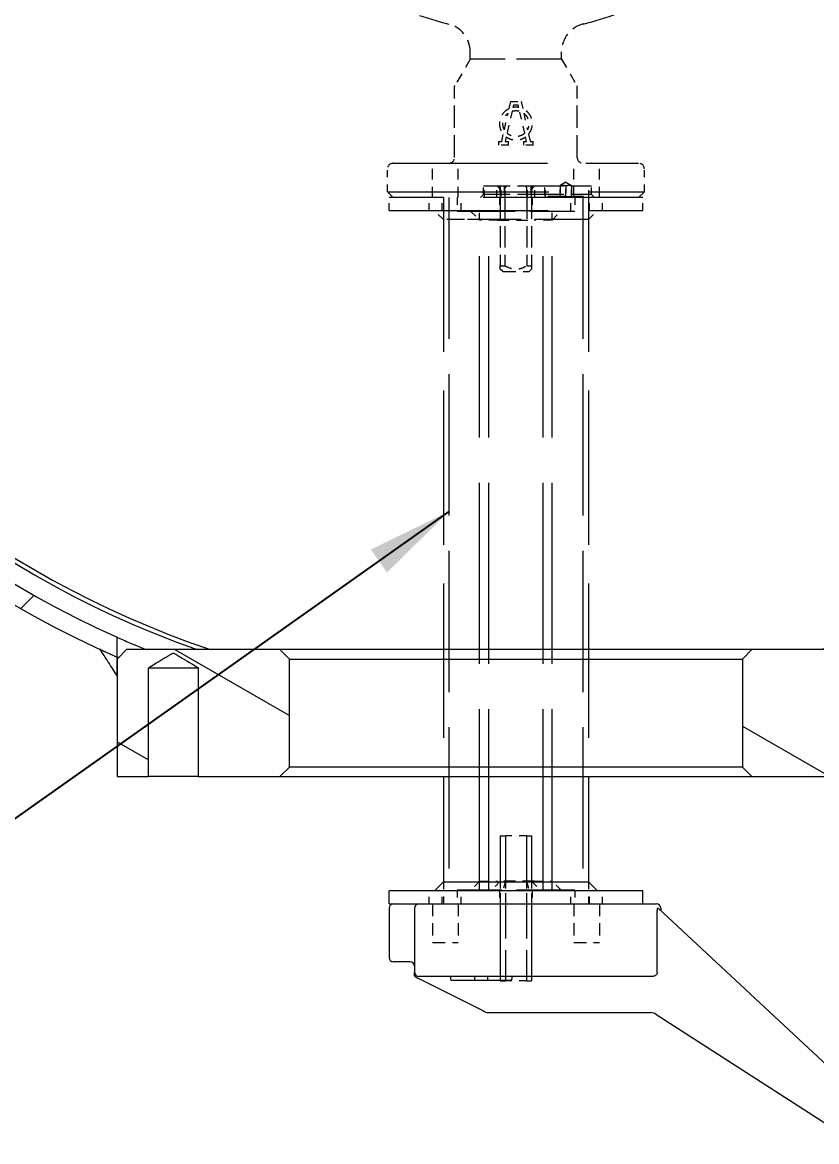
# Model space of a CAD drawing. Header units: inches. Extents: x 15 to 402, y 6 to 258.
# Drawn here: x 196.93 to 207.88, y 164.09 to 179.54 of the extents above; entities that cross this region are included whole.
import ezdxf

# ---------------------------------------------------------------- set-up
doc = ezdxf.new("R2010")
doc.units = ezdxf.units.IN
doc.header["$LTSCALE"] = 12
doc.header["$MEASUREMENT"] = 0
doc.linetypes.add('DASHED', pattern=[0.2067, 0.1654, -0.0413])
for name, color, linetype, lineweight in [('Dimension (ANSI)', 7, 'Continuous', 25), ('Hatch', 7, 'Continuous', 18), ('Hidden', 7, 'DASHED', 18), ('Symbol', 7, 'Continuous', 25), ('Visible', 7, 'Continuous', 18)]:
    doc.layers.add(name, color=color, linetype=linetype, lineweight=lineweight)
doc.styles.add('MEMCOR Medium', font='arial.ttf')
doc.styles.add('Standard D-E', font='arial.ttf')
doc.dimstyles.new('Default (ANSI)', dxfattribs={"dimscale": 12, "dimtxt": 0.15, "dimasz": 0.098425, "dimexe": 0.125, "dimexo": 0.0625, "dimgap": 0.031496, "dimtad": 0, "dimtih": 1, "dimtoh": 1, "dimdec": 4, "dimrnd": 1e-08, "dimzin": 3, "dimdsep": 46, "dimlunit": 5, "dimtxsty": 'MEMCOR Medium', "dimcen": 0.09, "dimdle": 0.393701, "dimclrd": 256, "dimclre": 256, "dimclrt": 256, "dimadec": 0, "dimazin": 1, "dimtfac": 0.8, "dimtofl": 0, "dimtmove": 0, "dimatfit": 3, "dimfxl": 1, "dimfrac": 1, "dimtolj": 1, "dimtzin": 4, "dimlwd": -1, "dimlwe": -1, "dimarcsym": 0})
doc.dimstyles.new('Default D-E$7', dxfattribs={"dimscale": 12, "dimtxt": 0.15, "dimasz": 0.098425, "dimexe": 0.125, "dimexo": 0.0625, "dimgap": 0.031496, "dimtad": 0, "dimtih": 1, "dimtoh": 1, "dimrnd": 1e-08, "dimzin": 4, "dimdsep": 46, "dimtxsty": 'Standard D-E', "dimcen": 0.09, "dimdle": 0.393701, "dimclrd": 256, "dimclre": 256, "dimclrt": 256, "dimadec": 0, "dimazin": 1, "dimtfac": 1, "dimtofl": 0, "dimtmove": 0, "dimatfit": 3, "dimfxl": 1, "dimtolj": 1, "dimtzin": 4, "dimlwd": -1, "dimlwe": -1, "dimarcsym": 0})

# ---------------------------------------------------------------- blocks, each defined once
blk = doc.blocks.new('*D29')
at = {"layer": 'Defpoints', "color": 0, "transparency": 16777216}
for p in [(221.348, 210.742), (186.017, 179.112), (221.348, 178.936)]:
    blk.add_point(p, dxfattribs=at)
at = {"layer": 'Dimension (ANSI)', "transparency": 16777216}
for p, q in [((186.017, 179.862), (186.017, 212.242)), ((221.348, 179.686), (221.348, 212.242)), ((187.198, 210.742), (197.182, 210.742)), ((220.167, 210.742), (210.182, 210.742))]:
    blk.add_line(p, q, dxfattribs=at)
for points in [[(187.198, 210.939), (187.198, 210.545), (186.017, 210.742)], [(220.167, 210.939), (220.167, 210.545), (221.348, 210.742)]]:
    blk.add_solid(points, dxfattribs=at)
at = {"layer": 'Dimension (ANSI)', "transparency": 16777216, "char_height": 1.8, "attachment_point": 5, "style": 'MEMCOR Medium'}
for s, insert in [('\\A1; 35{\\H0.8x;\\S5#16;} in', (203.682, 212.593)), ('\\A1;[897.4 mm]', (203.682, 209.21))]:
    blk.add_mtext(s, dxfattribs=dict(at, insert=insert))
blk = doc.blocks.new('*D30')
at = {"layer": 'Defpoints', "color": 0, "transparency": 16777216}
for p in [(169.344, 200.857), (199.775, 200.857), (191.077, 170.348)]:
    blk.add_point(p, dxfattribs=at)
at = {"layer": 'Dimension (ANSI)', "transparency": 16777216}
for p, q in [((199.025, 200.857), (167.844, 200.857)), ((169.344, 199.676), (169.344, 188.974)), ((169.344, 171.529), (169.344, 182.231)), ((190.327, 170.348), (167.844, 170.348))]:
    blk.add_line(p, q, dxfattribs=at)
for points in [[(169.147, 199.676), (169.541, 199.676), (169.344, 200.857)], [(169.147, 171.529), (169.541, 171.529), (169.344, 170.348)]]:
    blk.add_solid(points, dxfattribs=at)
at = {"layer": 'Dimension (ANSI)', "transparency": 16777216, "char_height": 1.8, "attachment_point": 5, "style": 'MEMCOR Medium'}
for s, insert in [('\\A1; 30{\\H0.8x;\\S1#2;} in', (169.344, 187.442)), ('\\A1;[774.9 mm]', (169.344, 184.071))]:
    blk.add_mtext(s, dxfattribs=dict(at, insert=insert))

msp = doc.modelspace()

# ---------------------------------------------------------------- hatches: boundary and pattern name
at = {"layer": 'Hatch'}
h = msp.add_hatch(dxfattribs=at)
h.set_pattern_fill('ANSI31', color=256, scale=12, style=0)
edge = h.paths.add_edge_path()
edge.add_spline(control_points=[(217.23201, 183.56854), (217.26417, 183.53756), (217.29616, 183.5064), (217.35993, 183.44365), (217.39171, 183.41205), (217.42332, 183.38029)], knot_values=[-0.68175061, -0.68175061, -0.68175061, -0.68175061, -0.34146946, -0.34146946, 0, 0, 0, 0], degree=3, periodic=0)
edge.add_line((217.42332, 183.38029), (217.48332, 183.38029))
edge.add_ellipse((203.73307, 183.38029), major_axis=(0, 13.75026), ratio=1, start_angle=270, end_angle=347.421516)
edge.add_ellipse((203.73307, 183.38029), major_axis=(-13.42023, 2.99448), ratio=1, start_angle=270, end_angle=271.041736)
edge.add_ellipse((203.73307, 183.38029), major_axis=(-13.47245, 2.75), ratio=1, start_angle=270, end_angle=293.073484)
edge.add_ellipse((203.73307, 183.38029), major_axis=(-13.47245, -2.75), ratio=1, start_angle=270, end_angle=271.041736)
edge.add_ellipse((203.73307, 183.38029), major_axis=(-13.42023, -2.99448), ratio=1, start_angle=270, end_angle=364.843043)
edge.add_ellipse((203.73307, 183.38029), major_axis=(4.11682, -13.1195), ratio=1, start_angle=270, end_angle=271.041736)
edge.add_ellipse((203.73307, 183.38029), major_axis=(4.35466, -13.04249), ratio=1, start_angle=270, end_angle=293.073484)
edge.add_ellipse((203.73307, 183.38029), major_axis=(9.1178, -10.29249), ratio=1, start_angle=270, end_angle=271.041736)
edge.add_ellipse((203.73307, 183.38029), major_axis=(9.30341, -10.12502), ratio=1, start_angle=270, end_angle=292.744849)
edge.add_ellipse((203.73307, 183.38029), major_axis=(12.49456, -5.74069), ratio=1, start_angle=270, end_angle=271.098975)
edge.add_line((198.23307, 170.77793), (198.23307, 171.05118))
edge.add_ellipse((203.73307, 183.38029), major_axis=(-12.32911, 5.5), ratio=1, start_angle=204.840553, end_angle=450, ccw=False)
h = msp.add_hatch(dxfattribs=at)
h.set_pattern_fill('ANSI31', color=256, scale=12, angle=90.0002, style=0)
edge = h.paths.add_edge_path()
edge.add_spline(control_points=[(197.99237, 170.88573), (198.0122, 170.85492), (198.03223, 170.82402), (198.07231, 170.76239), (198.10868, 170.70665), (198.15297, 170.6388), (198.19322, 170.57713), (198.23307, 170.5152)], knot_values=[-0.67331869, -0.67331869, -0.67331869, -0.67331869, -0.61746461, -0.61746461, -0.56114896, -0.56114896, 0, 0, 0, 0], degree=3, periodic=0)
edge.add_line((198.23307, 170.5152), (198.23307, 170.75029))
edge.add_line((198.23307, 170.75029), (198.23307, 170.77793))
edge.add_ellipse((203.73307, 183.38029), major_axis=(-12.60236, 5.5), ratio=1, start_angle=88.901025, end_angle=90, ccw=False)
h = msp.add_hatch(dxfattribs=at)
h.set_pattern_fill('ANSI31', color=256, scale=12, angle=105.0002, style=0)
edge = h.paths.add_edge_path()
edge.add_line((198.36307, 170.88029), (198.23307, 170.75029))
edge.add_line((198.23307, 170.75029), (198.23307, 170.5152))
edge.add_line((198.23307, 170.5152), (198.23307, 169.13029))
edge.add_line((198.23307, 169.13029), (198.66413, 169.13029))
edge.add_line((198.66413, 169.13029), (198.66413, 170.63029))
edge.add_spline(control_points=[(198.66413, 170.63029), (198.787, 170.70411), (198.89428, 170.76852), (198.95758, 170.80645), (198.99138, 170.82644), (199.0049, 170.83336), (199.01219, 170.83294), (199.02593, 170.82577), (199.06479, 170.80275), (199.18004, 170.7336), (199.35201, 170.63029)], knot_values=[0, 0, 0, 0.0206528, 0.05357107, 0.15047383, 0.43624285, 1.06400126, 1.61552981, 1.88696362, 1.99166174, 2.02851815, 2.02851815, 2.02851815], weights=[1, 1.53999613, 2.9121644, 6.12723211, 14.64831802, 28.26039334, 26.74820082, 13.99225202, 5.53030768, 1.96366174, 1], degree=2, periodic=0)
edge.add_line((199.35201, 170.63029), (199.35201, 169.13029))
edge.add_line((199.35201, 169.13029), (200.47807, 169.13029))
edge.add_line((200.47807, 169.13029), (200.60807, 169.26029))
edge.add_line((200.60807, 169.26029), (200.60807, 170.75029))
edge.add_line((200.60807, 170.75029), (200.47807, 170.88029))
edge.add_line((200.47807, 170.88029), (198.36307, 170.88029))
h = msp.add_hatch(dxfattribs=at)
h.set_pattern_fill('ANSI31', color=256, scale=12, angle=105.0002, style=0)
edge = h.paths.add_edge_path()
edge.add_line((209.23306, 170.75029), (209.10306, 170.88029))
edge.add_line((209.10306, 170.88029), (206.98806, 170.88029))
edge.add_line((206.98806, 170.88029), (206.85806, 170.75029))
edge.add_line((206.85806, 170.75029), (206.85806, 169.26029))
edge.add_line((206.85806, 169.26029), (206.98806, 169.13029))
edge.add_line((206.98806, 169.13029), (208.11413, 169.13029))
edge.add_line((208.11413, 169.13029), (208.11413, 170.63029))
edge.add_spline(control_points=[(208.11413, 170.63029), (208.237, 170.70411), (208.34428, 170.76852), (208.40758, 170.80645), (208.44138, 170.82644), (208.4549, 170.83336), (208.46219, 170.83294), (208.47593, 170.82577), (208.51479, 170.80275), (208.63004, 170.7336), (208.80201, 170.63029)], knot_values=[0, 0, 0, 0.0206528, 0.05357107, 0.15047383, 0.43624285, 1.06400126, 1.61552981, 1.88696362, 1.99166174, 2.02851815, 2.02851815, 2.02851815], weights=[1, 1.53999613, 2.9121644, 6.12723211, 14.64831802, 28.26039334, 26.74820082, 13.99225202, 5.53030768, 1.96366174, 1], degree=2, periodic=0)
edge.add_line((208.80201, 170.63029), (208.80201, 169.13029))
edge.add_line((208.80201, 169.13029), (209.23306, 169.13029))
edge.add_line((209.23306, 169.13029), (209.23306, 170.5152))
edge.add_line((209.23306, 170.5152), (209.23306, 170.75029))

# ---------------------------------------------------------------- linework, layer by layer
at = {"layer": 'Hidden', "ltscale": 0.067802}
for p, q in [((203.10315, 179.03093), (202.88925, 178.66045)), ((204.36299, 179.03093), (204.57689, 178.66045))]:
    msp.add_line(p, q, dxfattribs=at)
at = {"layer": 'Hidden', "ltscale": 0.015908}
for p, q in [((203.10315, 179.03093), (203.10315, 179.13179)), ((204.36299, 179.03093), (204.36299, 179.13179))]:
    msp.add_line(p, q, dxfattribs=at)
at = {"layer": 'Hidden', "ltscale": 0.314009}
msp.add_line((204.36299, 179.03093), (203.10315, 179.03093), dxfattribs=at)
at = {"layer": 'Hidden', "ltscale": 0.155288}
for p, q in [((202.88661, 177.67163), (202.88661, 178.65061)), ((204.57952, 177.67163), (204.57952, 178.65061))]:
    msp.add_line(p, q, dxfattribs=at)
at = {"layer": 'Hidden', "ltscale": 0.015787}
for p, q in [((203.63981, 178.34605), (203.66181, 178.44368)), ((203.80433, 178.44368), (203.82633, 178.34605))]:
    msp.add_line(p, q, dxfattribs=at)
at = {"layer": 'Hidden', "ltscale": 0.022547}
msp.add_line((203.66181, 178.44368), (203.80433, 178.44368), dxfattribs=at)
at = {"layer": 'Hidden', "ltscale": 0.036969}
for p, q in [((203.57433, 178.05549), (203.62564, 178.28318)), ((203.8405, 178.28318), (203.89181, 178.05549))]:
    msp.add_line(p, q, dxfattribs=at)
at = {"layer": 'Hidden', "ltscale": 0.049446}
for p, q in [((203.68076, 178.31108), (203.61215, 178.00665)), ((203.85398, 178.00665), (203.78538, 178.31108))]:
    msp.add_line(p, q, dxfattribs=at)
at = {"layer": 'Hidden', "ltscale": 0.005369}
for p, q in [((203.6999, 178.39604), (203.69233, 178.36243)), ((203.7738, 178.36243), (203.76623, 178.39604))]:
    msp.add_line(p, q, dxfattribs=at)
at = {"layer": 'Hidden', "ltscale": 0.01043}
msp.add_line((203.76623, 178.39604), (203.6999, 178.39604), dxfattribs=at)
at = {"layer": 'Hidden', "ltscale": 0.016466}
for p, q in [((203.53724, 177.89092), (203.56016, 177.99262)), ((203.90598, 177.99262), (203.9289, 177.89092))]:
    msp.add_line(p, q, dxfattribs=at)
at = {"layer": 'Hidden', "ltscale": 0.010382}
for p, q in [((203.60058, 177.9553), (203.58607, 177.89092)), ((203.88006, 177.89092), (203.86555, 177.9553))]:
    msp.add_line(p, q, dxfattribs=at)
at = {"layer": 'Hidden', "ltscale": 0.006846}
for p, q in [((203.49488, 177.89092), (203.53724, 177.89092)), ((203.9289, 177.89092), (203.97126, 177.89092))]:
    msp.add_line(p, q, dxfattribs=at)
at = {"layer": 'Hidden', "ltscale": 0.007461}
for p, q in [((203.49488, 177.89092), (203.49488, 177.84328)), ((203.62874, 177.84328), (203.62874, 177.89092)), ((203.8374, 177.89092), (203.8374, 177.84328)), ((203.97126, 177.84328), (203.97126, 177.89092))]:
    msp.add_line(p, q, dxfattribs=at)
at = {"layer": 'Hidden', "ltscale": 0.021599}
for p, q in [((203.62874, 177.84328), (203.49488, 177.84328)), ((203.97126, 177.84328), (203.8374, 177.84328))]:
    msp.add_line(p, q, dxfattribs=at)
at = {"layer": 'Hidden', "ltscale": 0.006745}
for p, q in [((203.58607, 177.89092), (203.62874, 177.89092)), ((203.8374, 177.89092), (203.88006, 177.89092))]:
    msp.add_line(p, q, dxfattribs=at)
at = {"layer": 'Hidden', "ltscale": 0.049892}
for p, q in [((201.96157, 177.19919), (201.96157, 177.51415)), ((205.50457, 177.19919), (205.50457, 177.51415))]:
    msp.add_line(p, q, dxfattribs=at)
at = {"layer": 'Hidden', "ltscale": 1.071997}
msp.add_line((202.04031, 177.59289), (205.42583, 177.59289), dxfattribs=at)
at = {"layer": 'Hidden', "ltscale": 0.074888}
for p, q in [((202.58154, 177.12045), (202.58154, 177.59289)), ((202.93587, 177.12045), (202.93587, 177.59289)), ((204.53026, 177.12045), (204.53026, 177.59289)), ((204.88459, 177.12045), (204.88459, 177.59289))]:
    msp.add_line(p, q, dxfattribs=at)
at = {"layer": 'Hidden', "ltscale": 0.014331}
for q in [(204.3433, 177.2849), (204.50078, 177.2849)]:
    msp.add_line((204.42204, 177.33036), q, dxfattribs=at)
at = {"layer": 'Hidden', "ltscale": 1.121862}
msp.add_line((201.96157, 177.19919), (205.50457, 177.19919), dxfattribs=at)
at = {"layer": 'Hidden', "ltscale": 0.017575}
for p, q in [((202.04031, 177.12045), (201.96157, 177.19919)), ((205.42583, 177.12045), (205.50457, 177.19919))]:
    msp.add_line(p, q, dxfattribs=at)
at = {"layer": 'Hidden', "ltscale": 0.189679}
for p, q in [((204.13199, 177.27793), (203.28523, 177.27793)), ((204.13199, 177.15982), (203.28523, 177.15982))]:
    msp.add_line(p, q, dxfattribs=at)
at = {"layer": 'Hidden', "ltscale": 0.018647}
for p, q in [((203.28523, 177.15982), (203.28523, 177.27793)), ((204.13199, 177.15982), (204.13199, 177.27793)), ((204.77637, 177.15982), (204.77637, 177.27793))]:
    msp.add_line(p, q, dxfattribs=at)
at = {"layer": 'Hidden', "ltscale": 0.024896}
for p, q in [((203.3, 177.12045), (203.3, 177.27793)), ((203.47126, 177.12045), (203.47126, 177.27793)), ((203.52748, 177.12045), (203.52748, 177.27793)), ((203.57096, 177.27793), (203.57096, 177.12045)), ((203.89518, 177.12045), (203.89518, 177.27793)), ((203.93865, 177.27793), (203.93865, 177.12045)), ((203.99488, 177.12045), (203.99488, 177.27793)), ((204.14167, 177.12045), (204.14167, 177.27793)), ((204.737, 177.12045), (204.737, 177.27793))]:
    msp.add_line(p, q, dxfattribs=at)
at = {"layer": 'Hidden', "ltscale": 0.018624}
for p, q in [((203.51653, 177.23841), (203.51653, 177.12045)), ((203.5859, 177.12045), (203.5859, 177.23841)), ((203.88023, 177.23841), (203.88023, 177.12045)), ((203.9496, 177.12045), (203.9496, 177.23841))]:
    msp.add_line(p, q, dxfattribs=at)
at = {"layer": 'Hidden', "ltscale": 0.142177}
for p, q in [((204.77637, 177.27793), (204.13199, 177.27793)), ((204.77637, 177.15982), (204.13199, 177.15982))]:
    msp.add_line(p, q, dxfattribs=at)
at = {"layer": 'Hidden', "ltscale": 0.007188}
for p, q in [((204.3433, 177.27793), (204.3433, 177.2849)), ((204.50078, 177.2849), (204.50078, 177.27793))]:
    msp.add_line(p, q, dxfattribs=at)
at = {"layer": 'Hidden', "ltscale": 0.023646}
for p, q in [((204.3433, 177.12832), (204.3433, 177.27793)), ((204.3435, 177.27793), (204.3435, 177.12832)), ((204.42185, 177.12832), (204.42185, 177.27793)), ((204.42224, 177.27793), (204.42224, 177.12832)), ((204.50059, 177.12832), (204.50059, 177.27793)), ((204.50078, 177.27793), (204.50078, 177.12832))]:
    msp.add_line(p, q, dxfattribs=at)
at = {"layer": 'Hidden', "ltscale": 1.108246}
for p, q in [((205.48307, 177.12045), (201.98307, 177.12045)), ((201.98307, 176.94115), (205.48307, 176.94115))]:
    msp.add_line(p, q, dxfattribs=at)
at = {"layer": 'Hidden', "ltscale": 0.028359}
for p, q in [((201.98307, 176.94115), (201.98307, 177.12045)), ((202.53851, 176.94115), (202.53851, 177.12045)), ((202.71807, 176.94115), (202.71807, 177.12045)), ((202.97601, 176.94115), (202.97601, 177.12045)), ((204.49012, 176.94115), (204.49012, 177.12045)), ((204.74807, 176.94115), (204.74807, 177.12045)), ((204.92762, 176.94115), (204.92762, 177.12045)), ((205.48307, 176.94115), (205.48307, 177.12045)), ((202.53851, 167.37045), (202.53851, 167.54975)), ((202.71807, 167.37045), (202.71807, 167.54975)), ((202.97601, 167.37045), (202.97601, 167.54975)), ((204.49012, 167.37045), (204.49012, 167.54975)), ((204.74807, 167.37045), (204.74807, 167.54975)), ((204.92762, 167.37045), (204.92762, 167.54975))]:
    msp.add_line(p, q, dxfattribs=at)
at = {"layer": 'Hidden', "ltscale": 1.073773}
for p, q in [((202.73307, 177.12045), (202.73307, 169.13029)), ((204.73307, 177.12045), (204.73307, 169.13029))]:
    msp.add_line(p, q, dxfattribs=at)
at = {"layer": 'Hidden', "ltscale": 0.982704}
for p, q in [((202.80777, 177.12045), (202.80777, 167.37045)), ((204.65837, 177.12045), (204.65837, 167.37045))]:
    msp.add_line(p, q, dxfattribs=at)
at = {"layer": 'Hidden', "ltscale": 0.029661}
for p, q in [((202.92057, 177.12045), (202.92057, 176.93295)), ((203.50807, 177.12045), (203.50807, 176.93295)), ((203.95807, 177.12045), (203.95807, 176.93295)), ((204.54557, 177.12045), (204.54557, 176.93295)), ((202.92057, 167.55845), (202.92057, 167.37095)), ((203.50807, 167.55845), (203.50807, 167.37095)), ((203.95807, 167.55845), (203.95807, 167.37095)), ((204.54557, 167.55845), (204.54557, 167.37095))]:
    msp.add_line(p, q, dxfattribs=at)
at = {"layer": 'Hidden', "ltscale": 0.008737}
for p, q in [((203.28523, 177.15982), (203.24586, 177.12045)), ((204.77637, 177.15982), (204.81574, 177.12045))]:
    msp.add_line(p, q, dxfattribs=at)
at = {"layer": 'Hidden', "ltscale": 0.149264}
for p, q in [((203.51653, 177.12045), (203.51653, 176.17942)), ((203.58191, 177.12045), (203.58191, 176.17942)), ((203.88423, 177.12045), (203.88423, 176.17942)), ((203.9496, 177.12045), (203.9496, 176.17942))]:
    msp.add_line(p, q, dxfattribs=at)
at = {"layer": 'Hidden', "ltscale": 0.01246}
msp.add_line((204.13199, 177.15982), (204.13733, 177.12045), dxfattribs=at)
at = {"layer": 'Hidden', "ltscale": 0.004319}
for p, q in [((204.18582, 177.14013), (204.16614, 177.12045)), ((204.65826, 177.14013), (204.67795, 177.12045))]:
    msp.add_line(p, q, dxfattribs=at)
at = {"layer": 'Hidden', "ltscale": 0.117691}
for p, q in [((204.18582, 177.14013), (204.65826, 177.14013)), ((204.65826, 177.12832), (204.18582, 177.12832))]:
    msp.add_line(p, q, dxfattribs=at)
at = {"layer": 'Hidden', "ltscale": 0.001775}
for p, q in [((204.18582, 177.12832), (204.18582, 177.14013)), ((204.65826, 177.12832), (204.65826, 177.14013))]:
    msp.add_line(p, q, dxfattribs=at)
at = {"layer": 'Hidden', "ltscale": 0.027959}
for p, q in [((202.73307, 176.81615), (202.60807, 176.94115)), ((203.10807, 176.93295), (203.23307, 176.80795)), ((204.23307, 176.80795), (204.35807, 176.93295)), ((204.73307, 176.81615), (204.85807, 176.94115)), ((203.23307, 167.68345), (203.10807, 167.55845)), ((204.35807, 167.55845), (204.23307, 167.68345))]:
    msp.add_line(p, q, dxfattribs=at)
at = {"layer": 'Hidden', "ltscale": 0.019741}
for p, q in [((202.73307, 176.94115), (202.73307, 176.81615)), ((203.23307, 176.80795), (203.23307, 176.93295)), ((204.23307, 176.80795), (204.23307, 176.93295)), ((204.73307, 176.94115), (204.73307, 176.81615)), ((202.73307, 167.67475), (202.73307, 167.54975)), ((203.23307, 167.55845), (203.23307, 167.68345)), ((203.51707, 167.68345), (203.51707, 167.55845)), ((203.58745, 167.68345), (203.58745, 167.55845)), ((203.87868, 167.68345), (203.87868, 167.55845)), ((203.94907, 167.68345), (203.94907, 167.55845)), ((204.23307, 167.55845), (204.23307, 167.68345)), ((204.73307, 167.67475), (204.73307, 167.54975))]:
    msp.add_line(p, q, dxfattribs=at)
at = {"layer": 'Hidden', "ltscale": 0.405052}
for p, q in [((202.92057, 176.93295), (204.54557, 176.93295)), ((204.54557, 167.55845), (202.92057, 167.55845)), ((202.92057, 167.37095), (204.54557, 167.37095))]:
    msp.add_line(p, q, dxfattribs=at)
at = {"layer": 'Hidden', "ltscale": 1.25981}
for p, q in [((203.23307, 167.55845), (203.23307, 176.93295)), ((203.35807, 167.55845), (203.35807, 176.93295)), ((204.10807, 167.55845), (204.10807, 176.93295)), ((204.23307, 167.55845), (204.23307, 176.93295))]:
    msp.add_line(p, q, dxfattribs=at)
at = {"layer": 'Hidden', "ltscale": 0.124562}
msp.add_line((203.02596, 176.81615), (202.73307, 176.81615), dxfattribs=at)
at = {"layer": 'Hidden', "ltscale": 0.373886}
msp.add_line((204.73307, 176.81615), (203.02596, 176.81615), dxfattribs=at)
at = {"layer": 'Hidden', "ltscale": 0.062231}
for p, q in [((203.48307, 176.80795), (203.23307, 176.80795)), ((204.23307, 176.80795), (203.98307, 176.80795)), ((203.23307, 167.68345), (203.48307, 167.68345)), ((203.98307, 167.68345), (204.23307, 167.68345))]:
    msp.add_line(p, q, dxfattribs=at)
at = {"layer": 'Hidden', "ltscale": 0.079262}
for p, q in [((203.48307, 176.80795), (203.98307, 176.80795)), ((203.98307, 167.68345), (203.48307, 167.68345))]:
    msp.add_line(p, q, dxfattribs=at)
at = {"layer": 'Hidden', "ltscale": 0.025345}
for p, q in [((203.51653, 176.13188), (203.51653, 176.17942)), ((203.9496, 176.17942), (203.9496, 176.13188))]:
    msp.add_line(p, q, dxfattribs=at)
at = {"layer": 'Hidden', "ltscale": 0.007854}
for p, q in [((203.55196, 176.09645), (203.51653, 176.13188)), ((203.91417, 176.09645), (203.9496, 176.13188))]:
    msp.add_line(p, q, dxfattribs=at)
at = {"layer": 'Hidden', "ltscale": 0.090206}
msp.add_line((203.55196, 176.09645), (203.91417, 176.09645), dxfattribs=at)
at = {"layer": 'Hidden', "ltscale": 0.317349}
for p, q in [((203.51707, 168.30845), (203.51707, 166.30845)), ((203.58745, 168.30845), (203.58745, 166.30845)), ((203.87868, 168.30845), (203.87868, 166.30845)), ((203.94907, 168.30845), (203.94907, 166.30845))]:
    msp.add_line(p, q, dxfattribs=at)
at = {"layer": 'Hidden', "ltscale": 0.015797}
for p, q in [((203.51707, 168.30845), (203.58745, 168.30845)), ((203.87868, 168.30845), (203.94907, 168.30845)), ((203.51707, 166.30845), (203.58745, 166.30845)), ((203.87868, 166.30845), (203.94907, 166.30845))]:
    msp.add_line(p, q, dxfattribs=at)
at = {"layer": 'Hidden', "ltscale": 0.046126}
for p, q in [((203.87868, 168.30845), (203.58745, 168.30845)), ((203.87868, 166.30845), (203.58745, 166.30845))]:
    msp.add_line(p, q, dxfattribs=at)
at = {"layer": 'Hidden', "ltscale": 0.0482}
for p, q in [((202.73307, 167.67475), (202.73307, 167.37045)), ((204.73307, 167.67475), (204.73307, 167.37045))]:
    msp.add_line(p, q, dxfattribs=at)
at = {"layer": 'Hidden', "ltscale": 0.028479}
for p, q in [((203.51707, 167.68345), (203.39207, 167.55845)), ((203.58745, 167.68345), (203.55326, 167.55845)), ((203.87868, 167.68345), (203.91287, 167.55845)), ((203.94907, 167.68345), (204.07407, 167.55845))]:
    msp.add_line(p, q, dxfattribs=at)
at = {"layer": 'Hidden', "ltscale": 0.084024}
for p, q in [((202.58167, 167.37045), (202.58167, 166.84045)), ((202.93567, 167.37045), (202.93567, 166.84045)), ((204.53046, 167.37045), (204.53046, 166.84045)), ((204.88446, 167.37045), (204.88446, 166.84045))]:
    msp.add_line(p, q, dxfattribs=at)
at = {"layer": 'Hidden', "ltscale": 0.158625}
for p, q in [((203.51657, 167.37045), (203.51657, 166.37045)), ((203.94957, 167.37045), (203.94957, 166.37045))]:
    msp.add_line(p, q, dxfattribs=at)
at = {"layer": 'Hidden', "ltscale": 0.088161}
for p, q in [((202.58167, 166.84045), (202.93567, 166.84045)), ((204.53046, 166.84045), (204.88446, 166.84045))]:
    msp.add_line(p, q, dxfattribs=at)
at = {"layer": 'Hidden', "ltscale": 0.004662}
msp.add_line((203.34073, 166.36045), (203.34073, 166.33045), dxfattribs=at)
at = {"layer": 'Hidden', "ltscale": 0.315777}
for start, end in [(227.870377, 256.545697), (283.454303, 312.129623)]:
    msp.add_arc((203.73307, 183.38029), 3.97638, start, end, dxfattribs=at)
at = {"layer": 'Hidden', "ltscale": 0.083285}
for centre, start, end in [((202.70944, 179.13179), 0, 76.453512), ((204.75669, 179.13179), 103.546488, 180)]:
    msp.add_arc(centre, 0.3937, start, end, dxfattribs=at)
at = {"layer": 'Hidden', "ltscale": 0.001536}
for centre, start, end in [((202.9063, 178.65061), 150, 180), ((204.55984, 178.65061), 0, 30)]:
    msp.add_arc(centre, 0.01969, start, end, dxfattribs=at)
at = {"layer": 'Hidden', "ltscale": 0.019532}
for centre, start, end in [((202.80787, 177.67163), 270, 0), ((204.65826, 177.67163), 180, 270), ((202.04031, 177.51415), 90, 180), ((205.42583, 177.51415), 0, 90)]:
    msp.add_arc(centre, 0.07874, start, end, dxfattribs=at)
at = {"layer": 'Hidden', "ltscale": 0.014046}
for centre, start, end in [((203.43779, 177.20665), 0, 64.849337), ((204.02834, 177.20665), 115.150663, 180)]:
    msp.add_arc(centre, 0.07874, start, end, dxfattribs=at)
at = {"layer": 'Hidden', "ltscale": 0.002393}
for centre, start, end in [((203.33073, 166.36045), 0, 90), ((203.35073, 166.33045), 180, 270)]:
    msp.add_arc(centre, 0.01, start, end, dxfattribs=at)
at = {"layer": 'Hidden', "ltscale": 0.066827}
for points, knots in [([(203.63981, 178.34605), (203.61435, 178.33457), (203.59126, 178.31824), (203.55265, 178.27964), (203.53523, 178.25423), (203.51204, 178.1984), (203.5063, 178.16797), (203.5063, 178.13935), (203.5063, 178.11073), (203.51204, 178.08029), (203.53273, 178.03046), (203.54538, 178.01004), (203.56016, 177.99262)], [-0.63773141, -0.63773141, -0.63773141, -0.63773141, -0.43617685, -0.43617685, -0.21808842, -0.21808842, 0, 0, 0, 0.21808842, 0.21808842, 0.38930957, 0.38930957, 0.38930957, 0.38930957]), ([(203.90598, 177.99262), (203.92076, 178.01004), (203.9334, 178.03046), (203.95409, 178.08029), (203.95984, 178.11073), (203.95984, 178.16797), (203.95409, 178.1984), (203.93091, 178.25423), (203.91348, 178.27964), (203.87488, 178.31824), (203.85178, 178.33457), (203.82633, 178.34605)], [1.3552505, 1.3552505, 1.3552505, 1.3552505, 1.52647165, 1.52647165, 1.74456007, 1.74456007, 1.9626485, 1.9626485, 2.18073692, 2.18073692, 2.38229148, 2.38229148, 2.38229148, 2.38229148])]:
    msp.add_open_spline(points, degree=3, knots=knots, dxfattribs=at)
at = {"layer": 'Hidden', "ltscale": 0.040328}
for points, knots in [([(203.57433, 178.05549), (203.57174, 178.06039), (203.56937, 178.06542), (203.55807, 178.09266), (203.55354, 178.11673), (203.55354, 178.13935), (203.55354, 178.16196), (203.55807, 178.18603), (203.57641, 178.23025), (203.59022, 178.25039), (203.61208, 178.27225), (203.61862, 178.27794), (203.62564, 178.28318)], [-0.212313574, -0.212313574, -0.212313574, -0.212313574, -0.172312753, -0.172312753, 0, 0, 0, 0.172312753, 0.172312753, 0.344625507, 0.344625507, 0.409186376, 0.409186376, 0.409186376, 0.409186376]), ([(203.8405, 178.28318), (203.84752, 178.27794), (203.85405, 178.27225), (203.87592, 178.25039), (203.88972, 178.23025), (203.90806, 178.18603), (203.91259, 178.16196), (203.91259, 178.11673), (203.90806, 178.09266), (203.89676, 178.06542), (203.89439, 178.06039), (203.89181, 178.05549)], [0.969271053, 0.969271053, 0.969271053, 0.969271053, 1.033831922, 1.033831922, 1.206144675, 1.206144675, 1.378457429, 1.378457429, 1.550770182, 1.550770182, 1.590771003, 1.590771003, 1.590771003, 1.590771003])]:
    msp.add_open_spline(points, degree=3, knots=knots, dxfattribs=at)
at = {"layer": 'Hidden', "ltscale": 0.016759}
msp.add_open_spline([(203.68076, 178.31108), (203.69803, 178.31634), (203.71598, 178.31887), (203.75016, 178.31887), (203.76811, 178.31634), (203.78538, 178.31108)], degree=3, knots=[0.558991323, 0.558991323, 0.558991323, 0.558991323, 0.689228714, 0.689228714, 0.819466106, 0.819466106, 0.819466106, 0.819466106], dxfattribs=at)
at = {"layer": 'Hidden', "ltscale": 0.012907}
msp.add_open_spline([(203.7738, 178.36243), (203.76013, 178.36493), (203.74639, 178.36612), (203.71974, 178.36612), (203.70601, 178.36493), (203.69233, 178.36243)], degree=3, knots=[2.515290305, 2.515290305, 2.515290305, 2.515290305, 2.61684011, 2.61684011, 2.718389916, 2.718389916, 2.718389916, 2.718389916], dxfattribs=at)
at = {"layer": 'Hidden', "ltscale": 0.044959}
msp.add_open_spline([(203.60058, 177.9553), (203.61452, 177.94527), (203.62991, 177.93664), (203.67402, 177.91832), (203.70445, 177.91257), (203.76168, 177.91257), (203.79212, 177.91832), (203.83622, 177.93664), (203.85161, 177.94527), (203.86555, 177.9553)], degree=3, knots=[0.527769059, 0.527769059, 0.527769059, 0.527769059, 0.654228442, 0.654228442, 0.872280037, 0.872280037, 1.090331632, 1.090331632, 1.216791015, 1.216791015, 1.216791015, 1.216791015], dxfattribs=at)
at = {"layer": 'Hidden', "ltscale": 0.042116}
msp.add_open_spline([(203.85398, 178.00665), (203.83917, 177.99315), (203.82126, 177.98157), (203.77975, 177.96435), (203.75568, 177.95982), (203.71046, 177.95982), (203.68638, 177.96435), (203.64488, 177.98157), (203.62696, 177.99315), (203.61215, 178.00665)], degree=3, knots=[1.744203126, 1.744203126, 1.744203126, 1.744203126, 1.895384539, 1.895384539, 2.067686143, 2.067686143, 2.239987747, 2.239987747, 2.39116916, 2.39116916, 2.39116916, 2.39116916], dxfattribs=at)
at = {"layer": 'Hidden', "ltscale": 0.007356}
for points, knots in [([(203.50606, 177.27793), (203.50606, 177.27793), (203.50606, 177.27793), (203.50606, 177.27793), (203.50606, 177.27793), (203.50607, 177.27793), (203.50607, 177.27793), (203.50609, 177.27793), (203.5061, 177.27793), (203.50613, 177.27792), (203.50615, 177.27792), (203.50622, 177.2779), (203.50627, 177.27788), (203.50641, 177.27782), (203.50651, 177.27778), (203.50679, 177.27761), (203.50698, 177.27746), (203.50755, 177.27697), (203.50793, 177.27655), (203.50907, 177.27508), (203.5098, 177.27382), (203.5118, 177.26968), (203.51311, 177.26593), (203.51563, 177.25485), (203.51653, 177.24706), (203.51653, 177.23841)], [-0.0000051686, -0.0000051686, -0.0000051686, -0.0000051686, 0, 0, 0.0000066517, 0.0000066517, 0.0000668195, 0.0000668195, 0.0001999961, 0.0001999961, 0.0005044481, 0.0005044481, 0.0011427353, 0.0011427353, 0.0024461186, 0.0024461186, 0.0051121479, 0.0051121479, 0.0106705016, 0.0106705016, 0.0227529882, 0.0227529882, 0.0477348518, 0.0477348518, 0.0824256113, 0.0824256113, 0.0824256113, 0.0824256113]), ([(203.5859, 177.23841), (203.5859, 177.24706), (203.58721, 177.25485), (203.59106, 177.26593), (203.59309, 177.26968), (203.59633, 177.27382), (203.59752, 177.27508), (203.59942, 177.27655), (203.60007, 177.27697), (203.60104, 177.27746), (203.60137, 177.27761), (203.60186, 177.27778), (203.60203, 177.27782), (203.60227, 177.27788), (203.60235, 177.2779), (203.60247, 177.27792), (203.60251, 177.27792), (203.60257, 177.27793), (203.60259, 177.27793), (203.60261, 177.27793), (203.60262, 177.27793), (203.60263, 177.27793), (203.60263, 177.27793), (203.60263, 177.27793), (203.60263, 177.27793), (203.60263, 177.27793)], [0, 0, 0, 0, 0.065867814, 0.065867814, 0.113306133, 0.113306133, 0.136248692, 0.136248692, 0.146801964, 0.146801964, 0.151864172, 0.151864172, 0.154339846, 0.154339846, 0.155552684, 0.155552684, 0.156131387, 0.156131387, 0.156384515, 0.156384515, 0.156498615, 0.156498615, 0.156511336, 0.156511336, 0.156516741, 0.156516741, 0.156516741, 0.156516741]), ([(203.86351, 177.27793), (203.86351, 177.27793), (203.86351, 177.27793), (203.86351, 177.27793), (203.86351, 177.27793), (203.86352, 177.27793), (203.86352, 177.27793), (203.86355, 177.27793), (203.86357, 177.27793), (203.86362, 177.27792), (203.86366, 177.27792), (203.86378, 177.2779), (203.86386, 177.27788), (203.86411, 177.27782), (203.86427, 177.27778), (203.86476, 177.27761), (203.86509, 177.27746), (203.86607, 177.27697), (203.86671, 177.27655), (203.86861, 177.27508), (203.86981, 177.27382), (203.87305, 177.26968), (203.87507, 177.26593), (203.87892, 177.25485), (203.88023, 177.24706), (203.88023, 177.23841)], [-0.0000051686, -0.0000051686, -0.0000051686, -0.0000051686, 0, 0, 0.0000066517, 0.0000066517, 0.0000668196, 0.0000668196, 0.0001999964, 0.0001999964, 0.0005044488, 0.0005044488, 0.001142737, 0.001142737, 0.0024461223, 0.0024461223, 0.0051121556, 0.0051121556, 0.0106705177, 0.0106705177, 0.0227530226, 0.0227530226, 0.0477349238, 0.0477349238, 0.0824257357, 0.0824257357, 0.0824257357, 0.0824257357]), ([(203.9496, 177.23841), (203.9496, 177.24706), (203.9505, 177.25485), (203.95303, 177.26593), (203.95433, 177.26968), (203.95633, 177.27382), (203.95707, 177.27508), (203.9582, 177.27655), (203.95858, 177.27697), (203.95915, 177.27746), (203.95934, 177.27761), (203.95963, 177.27778), (203.95972, 177.27782), (203.95987, 177.27788), (203.95991, 177.2779), (203.95998, 177.27792), (203.96, 177.27792), (203.96004, 177.27793), (203.96005, 177.27793), (203.96006, 177.27793), (203.96006, 177.27793), (203.96007, 177.27793), (203.96007, 177.27793), (203.96007, 177.27793), (203.96007, 177.27793), (203.96007, 177.27793)], [0, 0, 0, 0, 0.065867814, 0.065867814, 0.113306133, 0.113306133, 0.136248692, 0.136248692, 0.146801964, 0.146801964, 0.151864172, 0.151864172, 0.154339846, 0.154339846, 0.155552684, 0.155552684, 0.156131387, 0.156131387, 0.156384515, 0.156384515, 0.156498615, 0.156498615, 0.156511336, 0.156511336, 0.156516741, 0.156516741, 0.156516741, 0.156516741])]:
    msp.add_open_spline(points, degree=3, knots=knots, dxfattribs=at)
at = {"layer": 'Hidden', "ltscale": 0.014477}
for points in [[(204.42185, 177.27793), (204.38267, 177.29094), (204.3435, 177.27793)], [(204.50059, 177.27793), (204.46141, 177.29094), (204.42224, 177.27793)]]:
    msp.add_rational_spline(points, [1, 1.15325, 1], degree=2, dxfattribs=at)
at = {"layer": 'Hidden', "ltscale": 0.01465}
for points in [[(203.51653, 176.17942), (203.54922, 176.17133), (203.58191, 176.17942)], [(203.88423, 176.17942), (203.91691, 176.17133), (203.9496, 176.17942)]]:
    msp.add_rational_spline(points, [1.09709068536, 1.1142963528, 1.09709068536], degree=2, dxfattribs=at)
at = {"layer": 'Hidden', "ltscale": 0.050789}
msp.add_rational_spline([(203.58191, 176.17942), (203.73307, 176.0929), (203.88423, 176.17942)], [1.105871148, 1.34867430655, 1.105871148], degree=2, dxfattribs=at)
at = {"layer": 'Visible'}
for p, q in [((198.23307, 170.77793), (198.23307, 171.05118)), ((198.36307, 170.88029), (198.23307, 170.75029)), ((200.47807, 170.88029), (198.36307, 170.88029)), ((200.60807, 170.75029), (200.47807, 170.88029)), ((206.98806, 170.88029), (200.47807, 170.88029)), ((206.98806, 170.88029), (206.85806, 170.75029)), ((209.10306, 170.88029), (206.98806, 170.88029)), ((198.23307, 170.5152), (198.23307, 170.77793)), ((198.23307, 170.75029), (198.23307, 169.13029)), ((200.60807, 169.26029), (200.60807, 170.75029)), ((200.60807, 170.75029), (206.85806, 170.75029)), ((206.85806, 170.75029), (206.85806, 169.26029)), ((198.66413, 169.13029), (198.66413, 170.63029)), ((198.66413, 170.63029), (199.35201, 170.63029)), ((199.35201, 170.63029), (199.35201, 169.13029)), ((200.47807, 169.13029), (200.60807, 169.26029)), ((206.85806, 169.26029), (200.60807, 169.26029)), ((206.85806, 169.26029), (206.98806, 169.13029)), ((198.23307, 169.13029), (198.66413, 169.13029)), ((199.35201, 169.13029), (198.66413, 169.13029)), ((199.35201, 169.13029), (200.47807, 169.13029)), ((200.47807, 169.13029), (206.98806, 169.13029)), ((202.73307, 169.13029), (202.73307, 167.67475)), ((204.73307, 169.13029), (204.73307, 167.67475)), ((206.98806, 169.13029), (208.11413, 169.13029)), ((202.73307, 167.67475), (202.60807, 167.54975)), ((202.73307, 167.67475), (203.02596, 167.67475)), ((203.02596, 167.67475), (204.73307, 167.67475)), ((204.73307, 167.67475), (204.85807, 167.54975)), ((205.48307, 167.54975), (201.98307, 167.54975)), ((201.98307, 167.37045), (201.98307, 167.54975)), ((205.48307, 167.37045), (205.48307, 167.54975)), ((201.98307, 167.37045), (202.39307, 167.37045)), ((201.98307, 167.31045), (201.98307, 166.63045)), ((202.33307, 167.31045), (202.33307, 166.43045)), ((202.39307, 167.37045), (202.41387, 167.37045)), ((202.41387, 167.37045), (205.67307, 167.37045)), ((208.38455, 164.80404), (205.69462, 167.31304)), ((205.73307, 167.31045), (205.73307, 167.27718)), ((205.68178, 166.43045), (205.68178, 167.24296)), ((202.27307, 166.57045), (202.04307, 166.57045)), ((202.33307, 166.39865), (202.33307, 166.43045)), ((202.35956, 166.3572), (202.3623, 166.35583)), ((202.3623, 166.35583), (202.39058, 166.34169)), ((202.41387, 166.37045), (202.39307, 166.37045)), ((205.62015, 166.37045), (202.41387, 166.37045)), ((202.83152, 166.36045), (202.83152, 166.33045)), ((203.16552, 166.33045), (203.16552, 166.36045)), ((203.67472, 166.36045), (203.67472, 166.33045)), ((202.39058, 166.34169), (202.40462, 166.33467)), ((202.40462, 166.33467), (203.27627, 165.89885)), ((202.84152, 166.32045), (203.15552, 166.32045)), ((203.15552, 166.32045), (203.16269, 166.32045)), ((203.16269, 166.32045), (203.50162, 166.32045)), ((203.50162, 166.32045), (203.51445, 166.32045)), ((203.51445, 166.32045), (203.66472, 166.32045)), ((203.27627, 165.89885), (203.30667, 165.88365)), ((203.36258, 165.87045), (205.59622, 165.87045)), ((205.66402, 165.85046), (208.38961, 164.09044))]:
    msp.add_line(p, q, dxfattribs=at)
for centre, radius, start, end in [((203.73307, 183.38029), 13.75026, 0.000005, 246.422302), ((203.73307, 183.38029), 13.50026, 0.798977, 245.958424), ((203.73307, 183.38029), 13.25026, 0.798977, 250.626825), ((203.73307, 183.38029), 13.19, 288.614503, 251.385497), ((203.73307, 183.38029), 13.75026, 245.323328, 246.422302), ((202.04307, 167.31045), 0.06, 90, 180), ((202.39307, 167.31045), 0.06, 90, 180), ((205.67307, 167.31045), 0.06, 0, 90), ((202.04307, 166.63045), 0.06, 180, 270), ((202.27307, 166.51045), 0.06, 0, 90), ((202.39307, 166.43045), 0.06, 180, 270), ((202.82152, 166.36045), 0.01, 0, 90), ((203.17552, 166.36045), 0.01, 90, 180), ((203.68472, 166.36045), 0.01, 90, 180), ((202.84152, 166.33045), 0.01, 180, 270), ((203.15552, 166.33045), 0.01, 270, 0), ((203.66472, 166.33045), 0.01, 270, 0), ((203.36258, 165.99545), 0.125, 243.434949, 270), ((205.59622, 165.74545), 0.125, 57.148055, 90)]:
    msp.add_arc(centre, radius, start, end, dxfattribs=at)
for points, knots in [([(198.23307, 171.05118), (198.23347, 171.051), (198.26743, 171.03567), (198.40435, 170.97598), (198.50378, 170.93315), (198.63338, 170.88029)], [0.01616633, 0.01616633, 0.01616633, 0.01616633, 2.6666263, 2.6666263, 5.1859917, 5.1859917, 5.1859917, 5.1859917]), ([(197.99237, 170.88573), (198.0122, 170.85492), (198.03223, 170.82402), (198.07231, 170.76239), (198.10868, 170.70665), (198.15297, 170.6388), (198.19322, 170.57713), (198.23307, 170.5152)], [-0.673318691, -0.673318691, -0.673318691, -0.673318691, -0.61746461, -0.61746461, -0.561148956, -0.561148956, 0, 0, 0, 0]), ([(205.68178, 167.24296), (205.68178, 167.25286), (205.6821, 167.2636), (205.68359, 167.28352), (205.68475, 167.2927), (205.6872, 167.30413), (205.68836, 167.30798), (205.6896, 167.31045)], [0, 0, 0, 0, 0.075473621, 0.075473621, 0.150947243, 0.150947243, 0.198425568, 0.198425568, 0.198425568, 0.198425568]), ([(205.6896, 167.31045), (205.69052, 167.31226), (205.69139, 167.3134), (205.69309, 167.31401), (205.69387, 167.31374), (205.69462, 167.31304)], [-1.8611645692, -1.8611645692, -1.8611645692, -1.8611645692, -1.8248235639, -1.8248235639, -1.7951813573, -1.7951813573, -1.7951813573, -1.7951813573]), ([(202.34539, 166.36679), (202.34037, 166.37157), (202.33769, 166.37638), (202.33513, 166.3824), (202.33436, 166.38489), (202.33333, 166.38999), (202.33307, 166.39257), (202.33307, 166.39517)], [0, 0, 0, 0, 0.055402638, 0.055402638, 0.091701074, 0.091701074, 0.127427899, 0.127427899, 0.127427899, 0.127427899]), ([(202.35956, 166.3572), (202.35948, 166.35724), (202.35941, 166.35728), (202.35601, 166.35899), (202.35053, 166.3619), (202.34539, 166.36679)], [-0.0006488507, -0.0006488507, -0.0006488507, -0.0006488507, 0, 0, 0.02871512, 0.02871512, 0.02871512, 0.02871512]), ([(205.68178, 166.43045), (205.68178, 166.42311), (205.68003, 166.41447), (205.6743, 166.40084), (205.66928, 166.39347), (205.65858, 166.38294), (205.65099, 166.37797), (205.63687, 166.37221), (205.62783, 166.37045), (205.62015, 166.37045)], [0, 0, 0, 0, 0.055947917, 0.055947917, 0.112646226, 0.112646226, 0.170293409, 0.170293409, 0.228788544, 0.228788544, 0.228788544, 0.228788544])]:
    msp.add_open_spline(points, degree=3, knots=knots, dxfattribs=at)
for points in [[(198.25242, 170.76947), (198.23962, 170.77504), (198.23324, 170.77785), (198.23307, 170.77793)], [(198.23307, 170.77793), (198.23324, 170.77785), (198.23962, 170.77504), (198.25242, 170.76947)], [(202.33307, 166.39865), (202.33307, 166.39748), (202.33307, 166.39632), (202.33307, 166.39517)]]:
    msp.add_open_spline(points, degree=3, dxfattribs=at)
msp.add_rational_spline([(198.66413, 170.63029), (198.787, 170.70411), (198.89428, 170.76852), (198.95758, 170.80645), (198.99138, 170.82644), (199.0049, 170.83336), (199.01219, 170.83294), (199.02593, 170.82577), (199.06479, 170.80275), (199.18004, 170.7336), (199.35201, 170.63029)], [1, 1.53999612719, 2.91216439763, 6.12723211206, 14.6483180171, 28.2603933379, 26.7482008162, 13.9922520177, 5.53030767743, 1.96366174312, 1], degree=2, knots=[0, 0, 0, 0.0206528, 0.05357107, 0.15047383, 0.43624285, 1.06400126, 1.61552981, 1.88696362, 1.99166174, 2.02851815, 2.02851815, 2.02851815], dxfattribs=at)

# ---------------------------------------------------------------- dimensions: what is measured, and where the dimension line sits
at = {"layer": 'Dimension (ANSI)'}
for base, p1, p2, angle, text, override, picture, middle in [((221.34786, 210.74171), (186.01657, 179.11189), (221.34786, 178.93573), 180, ' <> in\\X[897.4 mm]', {"dimgap": 0.031496, "dimtih": 0, "dimtoh": 0, "dimdec": 4, "dimpost": '', "dimtol": 0, "dimlim": 0, "dimtp": 0, "dimtm": 0, "dimtdec": 2, "dimatfit": 1}, '*D29', (203.68221, 210.74171)), ((169.34428, 200.85743), (191.07657, 170.34771), (199.77477, 200.85743), 270, ' <> in\\X[774.9 mm]', {"dimgap": 0.031496, "dimdec": 4, "dimpost": '', "dimtol": 0, "dimlim": 0, "dimtp": 0, "dimtm": 0, "dimtdec": 2, "dimatfit": 1}, '*D30', (169.34428, 185.60257))]:
    dim = msp.add_linear_dim(base=base, p1=p1, p2=p2, angle=angle, text=text, dimstyle='Default (ANSI)', override=override, dxfattribs=at)
    dim.commit()
    dim.dimension.update_dxf_attribs({"geometry": picture, "text_midpoint": middle, "dimtype": 160})

# ---------------------------------------------------------------- leaders
at = {"layer": 'Symbol', "annotation_type": 0, "has_hookline": 1, "hookline_direction": 1, "text_width": 34.53152}
msp.add_leader([(202.80777, 172.78482), (192.39376, 165.41566), (191.21265, 165.41566)], dimstyle='Default D-E$7', override={"dimtad": 0}, dxfattribs=at)

doc.saveas('drawing.dxf')
